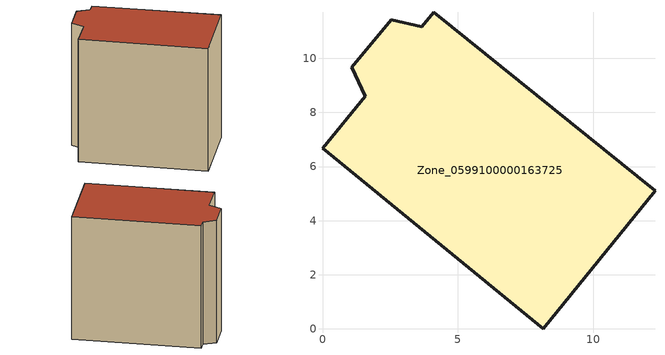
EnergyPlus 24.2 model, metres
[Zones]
Zone_0599100000163725
 floor ground (C_G): 1.08,9.66 2.54,11.43 3.66,11.17 4.1,11.71 12.28,5.11 8.15,0 0,6.68 1.58,8.59 z0
 wall outside (C_F): 8.15,0 12.28,5.11 4.1,11.71 3.66,11.17 2.54,11.43 1.08,9.66 1.58,8.59 0,6.68 8.15,0 z0:10.76
 roof outside (C_R): 2.54,11.43 1.08,9.66 1.58,8.59 0,6.68 8.15,0 12.28,5.11 4.1,11.71 3.66,11.17 z10.76
[BUILDING]
Pand.0599100000163725: North Axis=0; Terrain=City; Loads Convergence Tolerance Value=0.04; Temperature Convergence Tolerance Value=0.4; Solar Distribution=FullExterior; Maximum Number of Warmup Days=25; Minimum Number of Warmup Days=1
[Site:Location]
Rotterdam.The.Hague.AP_ZH_NLD Design_Conditions: Latitude=51.96; Longitude=4.45; Time Zone=1; Elevation=-4.5
[SITE:GROUNDTEMPERATURE:BUILDINGSURFACE]
18, 18, 18, 18, 18, 18, 18, 18, 18, 18, 18, 18
[MATERIAL] Thermal Absorptance=0.9; Solar Absorptance=0.7; Visible Absorptance=0.7
Name | Roughness | Thickness | Conductivity | Density | Specific Heat
G.TI.1946 | MediumSmooth | 0.15 | 1 | 540 | 1210
F.TI.1946 | Rough | 0.3 | 0.857143 | 1920 | 840
R.TI.1946 | MediumRough | 0.2 | 0.1 | 1500 | 1000
[CONSTRUCTION]
C_G: G.TI.1946
C_F: F.TI.1946
C_R: R.TI.1946
[ZONE]
Zone_0599100000163725: Type=1; Multiplier=1; Ceiling Height=Autocalculate; Volume=Autocalculate; Floor Area=autocalculate; Part of Total Floor Area=Yes
[ZONEINFILTRATION:DESIGNFLOWRATE]
Infil_Zone_0599100000163725: Zone or ZoneList or Space or SpaceList=Zone_0599100000163725; Schedule=AlwaysOn; Design Flow Rate Calculation Method=Flow/Area; Flow Rate per Floor Area=0.003; Constant Term Coefficient=1; Temperature Term Coefficient=0; Velocity Term Coefficient=0; Velocity Squared Term Coefficient=0
[HVACTEMPLATE:ZONE:IDEALLOADSAIRSYSTEM]
Zone_0599100000163725: Maximum Heating Supply Air Temperature=50; Minimum Cooling Supply Air Temperature=13; Maximum Heating Supply Air Humidity Ratio=0.0156; Minimum Cooling Supply Air Humidity Ratio=0.0077; Heating Limit=NoLimit; Cooling Limit=NoLimit; Dehumidification Control Type=ConstantSensibleHeatRatio; Cooling Sensible Heat Ratio=0.7; Dehumidification Setpoint=60; Humidification Control Type=None; Humidification Setpoint=30; Outdoor Air Method=None; Outdoor Air Flow Rate per Person=0.00944; Outdoor Air Flow Rate per Zone Floor Area=0; Outdoor Air Flow Rate per Zone=0; Demand Controlled Ventilation Type=None; Outdoor Air Economizer Type=NoEconomizer; Heat Recovery Type=None; Sensible Heat Recovery Effectiveness=0.7; Latent Heat Recovery Effectiveness=0.65
[ZONECONTROL:THERMOSTAT]
ThermostatControl_Zone_0599100000163725: Zone or ZoneList=Zone_0599100000163725; Control Type Schedule=DualSetpointControlType; Control 1=Thermostat_Zone_0599100000163725; Temperature Difference Between Cutout And Setpoint=0
[THERMOSTATSETPOINT:DUALSETPOINT]
Thermostat_Zone_0599100000163725: Heating Setpoint Temperature Schedule=HeatingSetpoint_Zone_0599100000163725; Cooling Setpoint Temperature Schedule=CoolingSetpoint_Zone_0599100000163725
[SCHEDULE:COMPACT]
HeatingSetpoint_Zone_0599100000163725: Through: 12/31, For: AllDays, Until: 24:00, 21
CoolingSetpoint_Zone_0599100000163725: Through: 12/31, For: AllDays, Until: 24:00, 24
DualSetpointControlType: Through: 12/31, For: AllDays, Until: 24:00, 4
AlwaysOn: Through: 12/31, For: AllDays, Until: 24:00, 1
